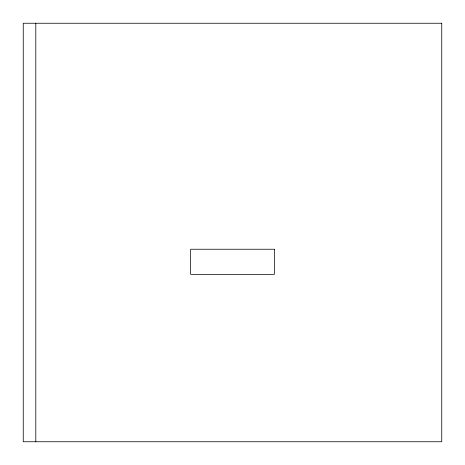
<?xml version="1.0" encoding="UTF-8"?>
<svg xmlns="http://www.w3.org/2000/svg" width="465" height="465" viewBox="0 0 465 465"><rect width="100%" height="100%" fill="white"/><g stroke="black" fill="none" stroke-linecap="round" stroke-linejoin="round"><path stroke-width="0.7" d="M35.805 23.25L35.805 441.75M441.75 23.25L23.25 23.25L23.25 441.75L441.75 441.75L441.75 23.25M274.35 249.24L190.65 249.24L190.65 274.35L274.35 274.35L274.35 249.24"/></g></svg>
